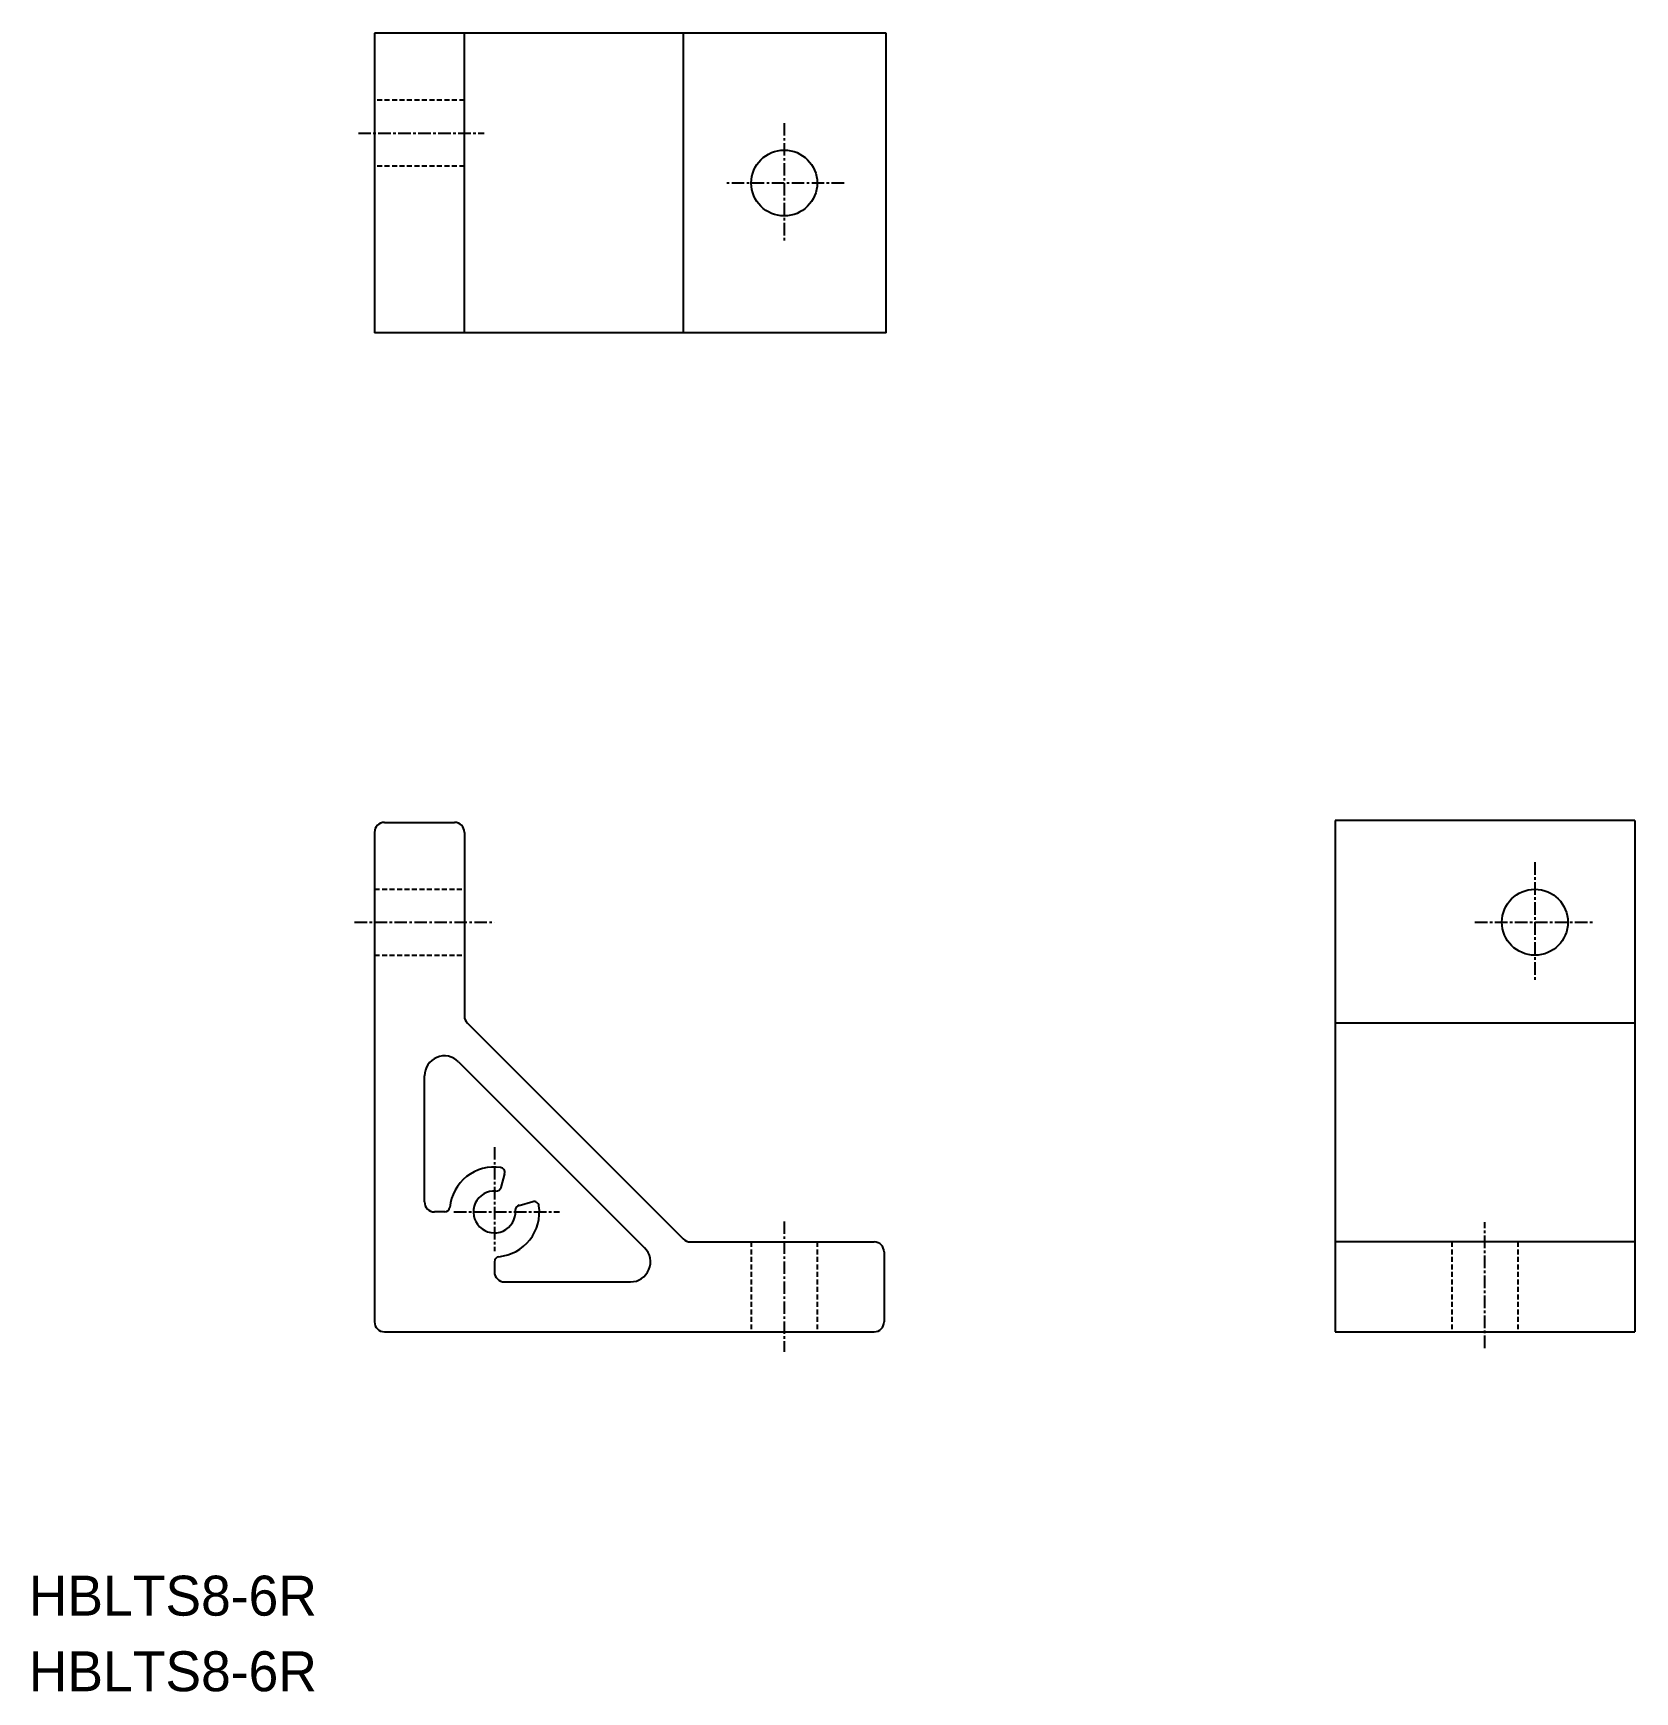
# Model space of a CAD drawing. Extents: x 0 to 161, y 0 to 166.
import ezdxf

# ---------------------------------------------------------------- set-up
doc = ezdxf.new("R2010")
doc.units = 0
doc.linetypes.add('CENTER', pattern=[2, 1.25, -0.25, 0.25, -0.25])
doc.linetypes.add('DASHED', pattern=[0.75, 0.5, -0.25])
doc.layers.get('0').update_dxf_attribs({"linetype": 'CONTINUOUS'})
doc.layers.add('CENTER', color=1, linetype='CENTER')

msp = doc.modelspace()

# ---------------------------------------------------------------- linework, layer by layer
at = {"color": 7, "linetype": 'CONTINUOUS'}
for p, q in [((34.6, 165.98), (34.6, 135.98)), ((85.8, 165.98), (34.6, 165.98)), ((43.6, 135.98), (43.6, 165.98)), ((60.2, 165.98), (60.2, 165.98)), ((65.51, 135.98), (65.51, 165.98)), ((73, 165.98), (73, 165.98)), ((85.8, 135.98), (85.8, 165.98)), ((85.8, 135.98), (34.6, 135.98)), ((35.6, 86.98), (42.6, 86.98)), ((160.73, 87.18), (130.73, 87.18)), ((130.73, 87.18), (130.73, 35.98)), ((160.73, 87.18), (160.73, 35.98)), ((34.6, 85.98), (34.6, 36.98)), ((43.6, 85.98), (43.6, 67.59)), ((130.73, 74.38), (130.73, 74.38)), ((43.89, 66.89), (65.51, 45.27)), ((160.73, 66.89), (130.73, 66.89)), ((39.6, 48.98), (39.6, 61.6)), ((43.01, 63.01), (61.63, 44.39)), ((130.73, 61.58), (130.73, 61.58)), ((47.26, 50.44), (47.63, 51.81)), ((49.06, 48.64), (50.43, 49.01)), ((41.62, 47.98), (40.6, 47.98)), ((66.21, 44.98), (84.6, 44.98)), ((160.73, 44.98), (130.73, 44.98)), ((85.6, 43.98), (85.6, 36.98)), ((46.6, 43), (46.6, 41.98)), ((47.6, 40.98), (60.22, 40.98)), ((35.6, 35.98), (84.6, 35.98)), ((130.73, 35.98), (160.73, 35.98))]:
    msp.add_line(p, q, dxfattribs=at)
at = {"color": 3, "linetype": 'DASHED'}
for p, q in [((43.6, 159.28), (34.6, 159.28)), ((43.6, 152.68), (34.6, 152.68)), ((34.6, 80.28), (43.6, 80.28)), ((34.6, 73.68), (43.6, 73.68)), ((72.3, 44.98), (72.3, 35.98)), ((78.9, 44.98), (78.9, 35.98)), ((142.43, 44.98), (142.43, 35.98)), ((149.03, 44.98), (149.03, 35.98))]:
    msp.add_line(p, q, dxfattribs=at)
at = {"color": 7, "linetype": 'CONTINUOUS'}
for centre in [(75.6, 150.98), (150.73, 76.98)]:
    msp.add_circle(centre, 3.3, dxfattribs=at)
for centre, radius, start, end in [((35.6, 85.98), 1, 90, 180), ((42.6, 85.98), 1, 0, 90), ((44.6, 67.59), 1, 180, 225), ((41.6, 61.6), 2, 45, 180), ((46.6, 47.98), 4.5, 82.1805, 174.2608), ((47.14, 51.94), 0.5, 345, 82.1805), ((46.6, 47.98), 2.1, 86.0869, 3.9125), ((46.78, 50.57), 0.5, 266.0869, 345), ((40.6, 48.98), 1, 180, 270), ((41.62, 48.48), 0.5, 270, 354.2608), ((46.6, 47.98), 4.5, 275.7392, 7.8193), ((49.19, 48.16), 0.5, 105, 183.9125), ((50.56, 48.52), 0.5, 7.8193, 105), ((66.21, 45.98), 1, 225, 270), ((84.6, 43.98), 1, 0, 90), ((47.1, 43), 0.5, 95.7392, 180), ((60.22, 42.98), 2, 270, 45), ((47.6, 41.98), 1, 180, 270), ((35.6, 36.98), 1, 180, 270), ((84.6, 36.98), 1, 270, 0)]:
    msp.add_arc(centre, radius, start, end, dxfattribs=at)
at = {"layer": 'CENTER', "color": 1, "linetype": 'CENTER'}
for p, q in [((75.6, 156.98), (75.6, 144.98)), ((32.98, 155.98), (45.57, 155.98)), ((81.6, 150.98), (69.6, 150.98)), ((150.73, 82.98), (150.73, 70.98)), ((32.6, 76.98), (46.62, 76.98)), ((144.73, 76.98), (156.73, 76.98)), ((46.6, 54.48), (46.6, 44.07)), ((42.55, 47.98), (53.1, 47.98)), ((75.6, 47.03), (75.6, 33.98)), ((145.73, 34.36), (145.73, 46.95))]:
    msp.add_line(p, q, dxfattribs=at)

# ---------------------------------------------------------------- texts
at = {"color": 7, "linetype": 'CONTINUOUS'}
for p in [(0, 7.57), (0, 0)]:
    msp.add_text('HBLTS8-6R', height=4, dxfattribs=at).set_placement(p)

doc.saveas('drawing.dxf')
